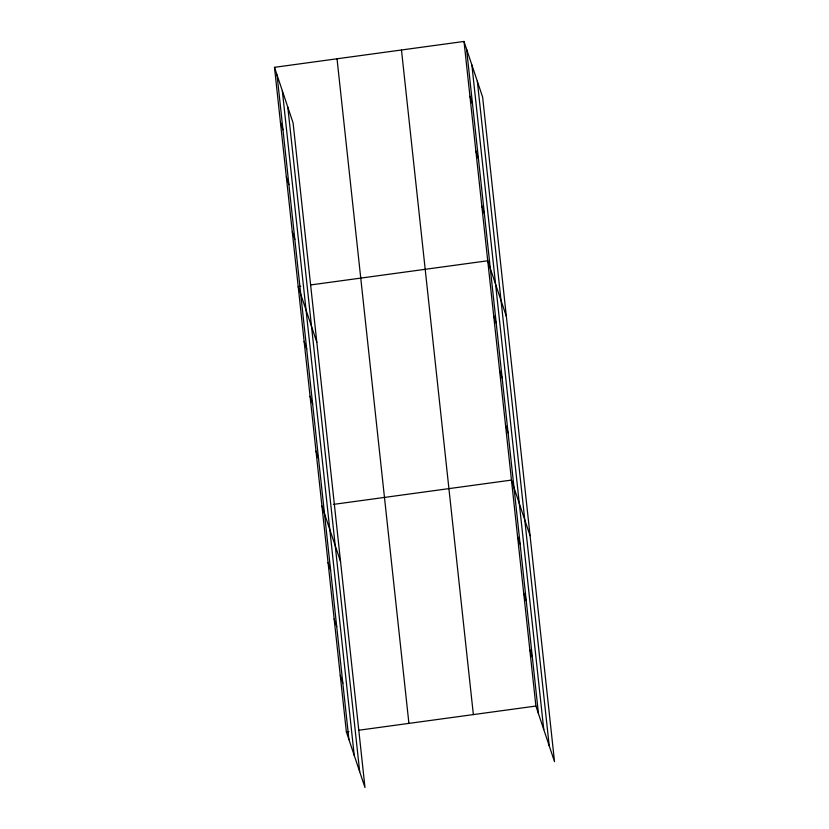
<?xml version="1.0" encoding="UTF-8"?>
<svg xmlns="http://www.w3.org/2000/svg" width="829" height="829" viewBox="0 0 829 829"><rect width="100%" height="100%" fill="white"/><g stroke="black" fill="none" stroke-linecap="round" stroke-linejoin="round"><path stroke-width="1.24" d="M274.482 67.325L293.093 122.951L364.988 787.55L346.377 731.924L274.482 67.325L464.012 41.45L482.623 97.076L554.518 761.675L535.907 706.049L464.012 41.45M300.761 286.295L298.212 286.647L316.823 342.263M310.968 284.896L487.742 260.772L506.353 316.398M333.424 504.395L511.462 480.084L530.073 535.71M346.377 731.924L348.926 731.572M359.133 730.183L535.907 706.049M469.95 96.278L472.499 103.915M475.877 151.106L478.437 158.743M481.804 205.934L484.364 213.581M493.669 315.6L496.229 323.237M499.597 370.428L502.156 378.065M505.535 425.256L508.084 432.893M517.576 536.581L520.125 544.218M523.679 593.067L526.239 600.704M529.793 649.563L532.353 657.2M280.42 122.153L282.969 129.79M286.347 176.981L288.906 184.618M292.274 231.809L294.834 239.446M304.139 341.475L306.699 349.113M310.067 396.303L312.626 403.941M316.004 451.131L318.554 458.769M321.932 505.959L340.543 561.585M328.046 562.456L330.595 570.093M334.149 618.942L336.709 626.579M340.263 675.438L342.823 683.075M477.328 81.242L549.212 745.841M471.867 64.921L543.762 729.52M466.572 49.087L538.456 713.686M401.474 49.989L473.359 714.588M337.03 58.786L408.915 723.385M287.798 107.117L359.682 771.716M282.337 90.796L354.232 755.395M277.041 74.962L348.926 739.561"/></g></svg>
